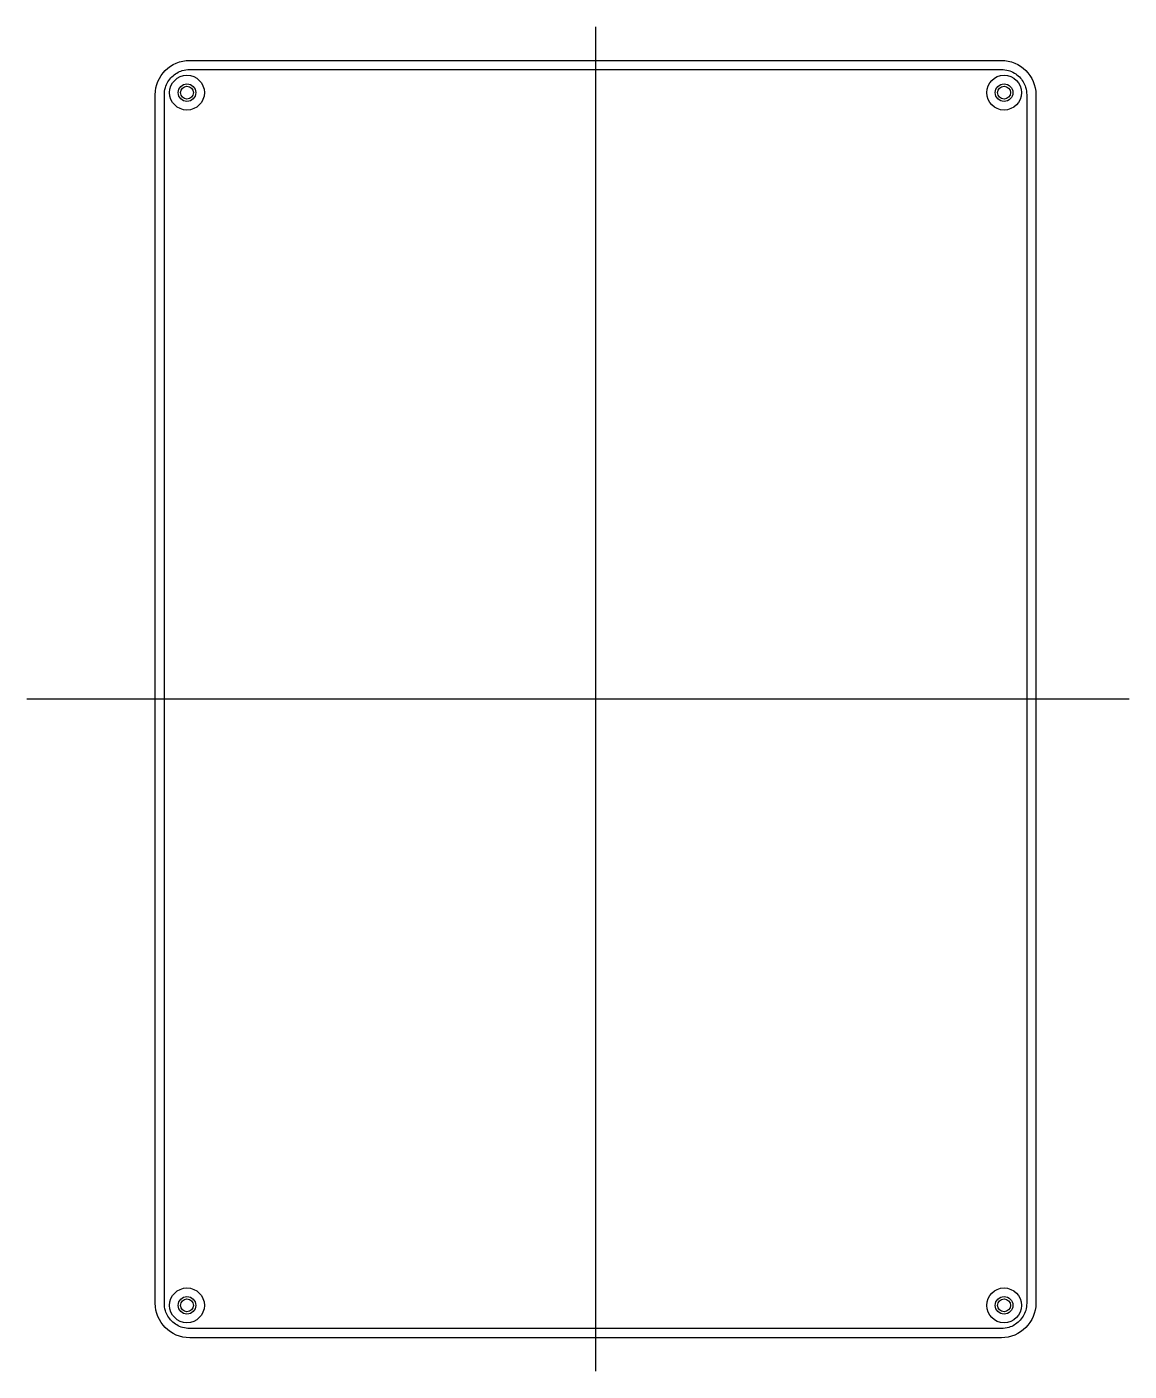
# Model space of a CAD drawing. Header units: millimetres. Extents: x -110 to 103, y -130 to 130.
import ezdxf

# ---------------------------------------------------------------- set-up
doc = ezdxf.new("R2010")
doc.units = ezdxf.units.MM
doc.layers.get('0').update_dxf_attribs({"linetype": 'CONTINUOUS'})

msp = doc.modelspace()

# ---------------------------------------------------------------- linework, layer by layer
for p, q in [((0, 130), (0, -130)), ((-78.5, 121.77), (78.5, 121.77)), ((-83.41, -116.86), (-83.41, 116.86)), ((83.41, 116.86), (83.41, -116.86)), ((103.22, 0), (-110, 0)), ((78.5, -121.77), (-78.5, -121.77))]:
    msp.add_line(p, q)
msp.add_lwpolyline([(-78.5, 123.53), (78.5, 123.53, -0.414149), (85.18, 116.86), (85.18, -116.86, -0.414162), (78.5, -123.54), (-78.5, -123.54, -0.414179), (-85.18, -116.86), (-85.18, 116.86, -0.414192)], format="xyb", close=True)
for centre, radius in [((-79.03, 117.28), 3.36), ((79.03, 117.28), 3.36), ((-79.03, 117.28), 1.7), ((-79.03, 117.28), 1.25), ((79.03, 117.28), 1.7), ((79.03, 117.28), 1.25), ((-79.03, -117.28), 3.36), ((79.03, -117.28), 3.36), ((-79.03, -117.28), 1.7), ((-79.03, -117.28), 1.25), ((79.03, -117.28), 1.7), ((79.03, -117.28), 1.25)]:
    msp.add_circle(centre, radius)
for points, knots in [([(-83.41, 116.86), (-83.41, 117.33), (-83.34, 117.8), (-82.97, 119.04), (-82.54, 119.77), (-81.39, 120.9), (-80.7, 121.32), (-79.48, 121.69), (-78.99, 121.77), (-78.5, 121.77), (-78.5, 121.77), (-78.5, 121.77), (-78.5, 121.77)], [-81.2258002, -81.2258002, -81.2258002, -81.2258002, -81.084659, -81.084659, -80.8377769, -80.8377769, -80.6025312, -80.6025312, -80.4555027, -80.4555027, -80.4555027, -80.4554674, -80.4554674, -80.4554674, -80.4554674]), ([(78.5, 121.77), (78.96, 121.77), (79.43, 121.7), (80.67, 121.34), (81.41, 120.9), (82.54, 119.75), (82.96, 119.06), (83.33, 117.84), (83.41, 117.35), (83.41, 116.86)], [-64.7554813, -64.7554813, -64.7554813, -64.7554813, -64.61622, -64.61622, -64.3675673, -64.3675673, -64.1323086, -64.1323086, -63.9853077, -63.9853077, -63.9853077, -63.9853077]), ([(-78.5, -121.77), (-78.96, -121.77), (-79.43, -121.7), (-80.67, -121.34), (-81.41, -120.9), (-82.54, -119.75), (-82.96, -119.06), (-83.34, -117.84), (-83.41, -117.35), (-83.41, -116.86), (-83.41, -116.86), (-83.41, -116.86), (-83.41, -116.86)], [-24.1427832, -24.1427832, -24.1427832, -24.1427832, -24.003363, -24.003363, -23.7545569, -23.7545569, -23.5191422, -23.5191422, -23.372008, -23.372008, -23.372008, -23.3719897, -23.3719897, -23.3719897, -23.3719897]), ([(83.41, -116.86), (83.41, -117.33), (83.34, -117.8), (82.97, -119.04), (82.54, -119.77), (81.39, -120.9), (80.7, -121.32), (79.48, -121.7), (78.99, -121.77), (78.5, -121.77)], [-40.6132895, -40.6132895, -40.6132895, -40.6132895, -40.4720824, -40.4720824, -40.2250996, -40.2250996, -39.9897546, -39.9897546, -39.8427335, -39.8427335, -39.8427335, -39.8427335])]:
    msp.add_open_spline(points, degree=3, knots=knots)

doc.saveas('drawing.dxf')
